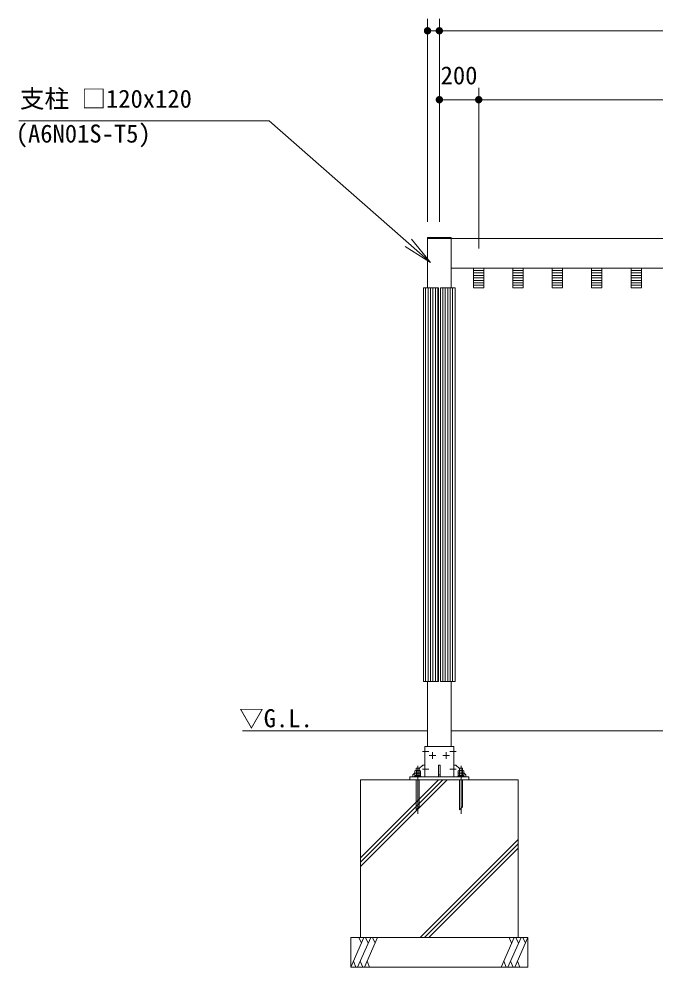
# Model space of a CAD drawing. Units: millimetres at full size, sheet at 1:50. Extents: x -1000 to 22000, y -750 to 15600.
# Drawn here: x 3518 to 6749, y 2484 to 7299 of the extents above; entities that cross this region are included whole.
import ezdxf
from ezdxf.enums import TextEntityAlignment as Align

# ---------------------------------------------------------------- set-up
doc = ezdxf.new("R2010")
doc.units = ezdxf.units.MM
doc.header["$LTSCALE"] = 50
for name, color, linetype, lineweight in [('D-STR', 1, 'Continuous', 13), ('D-STR-DIM', 7, 'Continuous', 13), ('D-STR-HTXT', 7, 'Continuous', 13)]:
    doc.layers.add(name, color=color, linetype=linetype, lineweight=lineweight)
doc.styles.add('ＭＳ ゴシック', font='')
doc.styles.get('ＭＳ ゴシック').set_extended_font_data('MS Gothic')

# ---------------------------------------------------------------- blocks, each defined once
blk = doc.blocks.new('filled_dot')
at = {"color": 0, "linetype": 'Continuous', "lineweight": -2, "const_width": 1.25}
blk.add_lwpolyline([(-0.625, 0, 1), (0.625, 0, 1)], format="xyb", close=True, dxfattribs=at)
blk = doc.blocks.new('open_arrow')
at = {"color": 0, "linetype": 'Continuous', "lineweight": -2}
blk.add_lwpolyline([(7.5, 1.25), (0, 0), (7.5, -1.25)], dxfattribs=at)

msp = doc.modelspace()

# ---------------------------------------------------------------- linework, layer by layer
at = {"layer": 'D-STR'}
for p, q in [((5593.5, 6189.39), (5593.5, 5934.39)), ((5593.5, 6189.39), (5713.5, 6189.39)), ((5593.5, 6184.39), (5713.5, 6184.39)), ((5713.5, 6189.39), (5713.5, 5934.39)), ((5713.5, 6184.39), (8593.5, 6184.39)), ((5713.5, 6034.39), (8593.5, 6034.39)), ((5827.25, 6034.39), (5827.25, 5934.39)), ((5879.75, 6034.39), (5827.25, 6034.39)), ((5827.25, 6034.38), (5879.75, 6034.38)), ((5827.25, 6021.88), (5879.75, 6021.88)), ((5879.75, 5934.39), (5879.75, 6034.39)), ((6027.25, 6034.39), (6027.25, 5934.39)), ((6079.75, 6034.39), (6027.25, 6034.39)), ((6027.25, 6034.38), (6079.75, 6034.38)), ((6027.25, 6021.88), (6079.75, 6021.88)), ((6079.75, 5934.39), (6079.75, 6034.39)), ((6227.25, 6034.39), (6227.25, 5934.39)), ((6279.75, 6034.39), (6227.25, 6034.39)), ((6227.25, 6034.38), (6279.75, 6034.38)), ((6227.25, 6021.88), (6279.75, 6021.88)), ((6279.75, 5934.39), (6279.75, 6034.39)), ((6427.25, 6034.39), (6427.25, 5934.39)), ((6479.75, 6034.39), (6427.25, 6034.39)), ((6427.25, 6034.38), (6479.75, 6034.38)), ((6427.25, 6021.88), (6479.75, 6021.88)), ((6479.75, 5934.39), (6479.75, 6034.39)), ((6627.25, 6034.39), (6627.25, 5934.39)), ((6679.75, 6034.39), (6627.25, 6034.39)), ((6627.25, 6034.38), (6679.75, 6034.38)), ((6627.25, 6021.88), (6679.75, 6021.88)), ((6679.75, 5934.39), (6679.75, 6034.39)), ((5827.25, 6009.38), (5879.75, 6009.38)), ((5827.25, 5996.88), (5879.75, 5996.88)), ((5827.25, 5984.38), (5879.75, 5984.38)), ((5827.25, 5971.88), (5879.75, 5971.88)), ((6027.25, 6009.38), (6079.75, 6009.38)), ((6027.25, 5996.88), (6079.75, 5996.88)), ((6027.25, 5984.38), (6079.75, 5984.38)), ((6027.25, 5971.88), (6079.75, 5971.88)), ((6227.25, 6009.38), (6279.75, 6009.38)), ((6227.25, 5996.88), (6279.75, 5996.88)), ((6227.25, 5984.38), (6279.75, 5984.38)), ((6227.25, 5971.88), (6279.75, 5971.88)), ((6427.25, 6009.38), (6479.75, 6009.38)), ((6427.25, 5996.88), (6479.75, 5996.88)), ((6427.25, 5984.38), (6479.75, 5984.38)), ((6427.25, 5971.88), (6479.75, 5971.88)), ((6627.25, 6009.38), (6679.75, 6009.38)), ((6627.25, 5996.88), (6679.75, 5996.88)), ((6627.25, 5984.38), (6679.75, 5984.38)), ((6627.25, 5971.88), (6679.75, 5971.88)), ((5573.5, 3934.39), (5573.5, 5934.39)), ((5648.5, 5934.39), (5573.5, 5934.39)), ((5583.5, 3934.39), (5583.5, 5934.39)), ((5596, 3934.39), (5596, 5934.39)), ((5608.5, 3934.39), (5608.5, 5934.39)), ((5621, 3934.39), (5621, 5934.39)), ((5633.5, 3934.39), (5633.5, 5934.39)), ((5646, 3934.39), (5646, 5934.39)), ((5648.5, 3934.39), (5648.5, 5934.39)), ((5658.5, 3934.39), (5658.5, 5934.39)), ((5658.5, 5934.39), (5733.5, 5934.39)), ((5671, 3934.39), (5671, 5934.39)), ((5683.5, 3934.39), (5683.5, 5934.39)), ((5696, 3934.39), (5696, 5934.39)), ((5708.5, 3934.39), (5708.5, 5934.39)), ((5721, 3934.39), (5721, 5934.39)), ((5733.5, 3934.39), (5733.5, 5934.39)), ((5733.5, 3934.39), (5733.5, 5934.39)), ((5827.25, 5959.38), (5879.75, 5959.38)), ((5827.25, 5946.88), (5879.75, 5946.88)), ((5827.25, 5934.39), (5879.75, 5934.39)), ((6027.25, 5959.38), (6079.75, 5959.38)), ((6027.25, 5946.88), (6079.75, 5946.88)), ((6027.25, 5934.39), (6079.75, 5934.39)), ((6227.25, 5959.38), (6279.75, 5959.38)), ((6227.25, 5946.88), (6279.75, 5946.88)), ((6227.25, 5934.39), (6279.75, 5934.39)), ((6427.25, 5959.38), (6479.75, 5959.38)), ((6427.25, 5946.88), (6479.75, 5946.88)), ((6427.25, 5934.39), (6479.75, 5934.39)), ((6627.25, 5959.38), (6679.75, 5959.38)), ((6627.25, 5946.88), (6679.75, 5946.88)), ((6627.25, 5934.39), (6679.75, 5934.39)), ((5648.5, 3934.39), (5573.5, 3934.39)), ((5593.5, 3934.39), (5593.5, 3604.39)), ((5733.5, 3934.39), (5658.5, 3934.39)), ((5713.5, 3934.39), (5713.5, 3604.39)), ((4653.5, 3684.39), (5593.5, 3684.39)), ((5713.5, 3684.39), (8593.5, 3684.39)), ((5568.57, 3579.39), (5600.35, 3579.39)), ((5579.5, 3450.39), (5579.5, 3604.39)), ((5579.5, 3604.39), (5727.5, 3604.39)), ((5618.5, 3576.39), (5618.5, 3542.39)), ((5688.5, 3576.39), (5688.5, 3542.39)), ((5738.43, 3579.39), (5706.65, 3579.39)), ((5727.5, 3450.39), (5727.5, 3604.39)), ((5601.5, 3559.39), (5635.5, 3559.39)), ((5705.5, 3559.39), (5671.5, 3559.39)), ((5519.5, 3460.39), (5529.65, 3470.54)), ((5529.65, 3480.49), (5533.11, 3482.49)), ((5529.65, 3480.49), (5529.65, 3469.49)), ((5529.65, 3467.49), (5533.11, 3469.49)), ((5557.35, 3469.49), (5529.65, 3469.49)), ((5529.65, 3467.49), (5529.65, 3456.49)), ((5553.89, 3482.49), (5533.11, 3482.49)), ((5553.89, 3469.49), (5533.11, 3469.49)), ((5536.57, 3480.49), (5534.58, 3482.49)), ((5536.57, 3467.49), (5534.58, 3469.49)), ((5535.5, 3492.39), (5537.5, 3494.39)), ((5535.5, 3482.49), (5535.5, 3492.39)), ((5536.57, 3480.49), (5539.75, 3482.49)), ((5536.57, 3469.49), (5536.57, 3480.49)), ((5536.57, 3467.49), (5539.75, 3469.49)), ((5536.57, 3456.49), (5536.57, 3467.49)), ((5549.5, 3494.39), (5537.5, 3494.39)), ((5543.5, 3262.61), (5543.5, 3506.57)), ((5550.42, 3480.49), (5547.25, 3482.49)), ((5550.42, 3467.49), (5547.25, 3469.49)), ((5551.5, 3492.39), (5549.5, 3494.39)), ((5550.42, 3480.49), (5552.42, 3482.49)), ((5550.42, 3469.49), (5550.42, 3480.49)), ((5550.42, 3467.49), (5552.42, 3469.49)), ((5550.42, 3456.49), (5550.42, 3467.49)), ((5551.5, 3492.39), (5569.5, 3510.39)), ((5551.5, 3492.39), (5551.5, 3482.49)), ((5557.35, 3480.49), (5553.89, 3482.49)), ((5557.35, 3467.49), (5553.89, 3469.49)), ((5557.35, 3469.49), (5557.35, 3480.49)), ((5557.35, 3456.49), (5557.35, 3467.49)), ((5568.57, 3489.39), (5600.35, 3489.39)), ((5569.5, 3510.39), (5579.5, 3510.39)), ((5649, 3450.39), (5649, 3510.39)), ((5649, 3510.39), (5658, 3510.39)), ((5658, 3510.39), (5658, 3450.39)), ((5738.43, 3489.39), (5706.65, 3489.39)), ((5737.5, 3510.39), (5727.5, 3510.39)), ((5755.5, 3492.39), (5737.5, 3510.39)), ((5749.65, 3480.49), (5753.11, 3482.49)), ((5749.65, 3480.49), (5749.65, 3469.49)), ((5749.65, 3467.49), (5753.11, 3469.49)), ((5777.35, 3469.49), (5749.65, 3469.49)), ((5749.65, 3467.49), (5749.65, 3456.49)), ((5773.89, 3482.49), (5753.11, 3482.49)), ((5773.89, 3469.49), (5753.11, 3469.49)), ((5756.57, 3480.49), (5754.58, 3482.49)), ((5756.57, 3467.49), (5754.58, 3469.49)), ((5755.5, 3492.39), (5757.5, 3494.39)), ((5755.5, 3482.49), (5755.5, 3492.39)), ((5756.57, 3480.49), (5759.75, 3482.49)), ((5756.57, 3469.49), (5756.57, 3480.49)), ((5756.57, 3467.49), (5759.75, 3469.49)), ((5756.57, 3456.49), (5756.57, 3467.49)), ((5769.5, 3494.39), (5757.5, 3494.39)), ((5763.5, 3262.61), (5763.5, 3506.57)), ((5770.42, 3480.49), (5767.25, 3482.49)), ((5770.42, 3467.49), (5767.25, 3469.49)), ((5771.5, 3492.39), (5769.5, 3494.39)), ((5770.42, 3480.49), (5772.42, 3482.49)), ((5770.42, 3469.49), (5770.42, 3480.49)), ((5770.42, 3467.49), (5772.42, 3469.49)), ((5770.42, 3456.49), (5770.42, 3467.49)), ((5771.5, 3492.39), (5771.5, 3482.49)), ((5777.35, 3480.49), (5773.89, 3482.49)), ((5777.35, 3467.49), (5773.89, 3469.49)), ((5777.35, 3469.49), (5777.35, 3480.49)), ((5787.5, 3460.39), (5777.35, 3470.54)), ((5777.35, 3456.49), (5777.35, 3467.49)), ((5253.5, 3434.39), (5253.5, 2634.39)), ((6053.5, 3434.39), (5253.5, 3434.39)), ((5253.5, 3039.23), (5648.66, 3434.39)), ((5253.5, 3017.13), (5670.75, 3434.39)), ((5253.5, 2995.04), (5692.85, 3434.39)), ((5503.5, 3450.39), (5503.5, 3434.39)), ((5803.5, 3450.39), (5503.5, 3450.39)), ((5503.5, 3434.39), (5803.5, 3434.39)), ((5519.5, 3450.39), (5519.5, 3460.39)), ((5527.5, 3452.99), (5527.5, 3450.39)), ((5559.5, 3452.99), (5527.5, 3452.99)), ((5527.5, 3450.39), (5559.5, 3450.39)), ((5529.08, 3456.49), (5557.92, 3456.49)), ((5529.08, 3452.99), (5529.08, 3456.49)), ((5535.5, 3282.39), (5535.5, 3434.39)), ((5543.5, 3452.99), (5540, 3456.49)), ((5543.5, 3456.49), (5547, 3452.99)), ((5551.5, 3298.39), (5551.5, 3434.39)), ((5557.92, 3456.49), (5557.92, 3452.99)), ((5559.5, 3450.39), (5559.5, 3452.99)), ((5612, 3450.39), (5597, 3450.39)), ((5649, 3460.39), (5658, 3460.39)), ((5779.5, 3452.99), (5747.5, 3452.99)), ((5747.5, 3452.99), (5747.5, 3450.39)), ((5747.5, 3450.39), (5779.5, 3450.39)), ((5749.08, 3456.49), (5777.92, 3456.49)), ((5749.08, 3452.99), (5749.08, 3456.49)), ((5755.5, 3282.39), (5755.5, 3434.39)), ((5763.5, 3452.99), (5760, 3456.49)), ((5763.5, 3456.49), (5767, 3452.99)), ((5771.5, 3298.39), (5771.5, 3434.39)), ((5777.92, 3456.49), (5777.92, 3452.99)), ((5779.5, 3450.39), (5779.5, 3452.99)), ((5787.5, 3450.39), (5787.5, 3460.39)), ((5803.5, 3434.39), (5803.5, 3450.39)), ((6053.5, 2634.39), (6053.5, 3434.39)), ((5535.5, 3282.39), (5551.5, 3298.39)), ((5755.5, 3282.39), (5771.5, 3298.39)), ((5555.76, 2634.39), (6053.5, 3132.13)), ((5577.86, 2634.39), (6053.5, 3110.03)), ((5599.96, 2634.39), (6053.5, 3087.93)), ((6103.5, 2634.39), (5203.5, 2634.39)), ((5203.5, 2634.39), (5203.5, 2484.39)), ((5203.5, 2484.39), (5270.31, 2634.39)), ((5238.27, 2484.39), (5305.08, 2634.39)), ((5257.18, 2604.89), (5244.04, 2634.39)), ((5273.04, 2484.39), (5339.85, 2634.39)), ((5291.95, 2604.89), (5278.81, 2634.39)), ((5326.72, 2604.89), (5313.58, 2634.39)), ((5967.15, 2484.39), (6033.96, 2634.39)), ((6001.92, 2484.39), (6068.73, 2634.39)), ((6020.82, 2604.89), (6007.68, 2634.39)), ((6036.69, 2484.39), (6103.5, 2634.39)), ((6055.59, 2604.89), (6042.46, 2634.39)), ((6090.36, 2604.89), (6077.23, 2634.39)), ((6103.5, 2634.39), (6103.5, 2484.39)), ((5216.64, 2513.88), (5229.77, 2484.39)), ((5251.41, 2513.88), (5264.54, 2484.39)), ((5286.18, 2513.88), (5299.31, 2484.39)), ((5980.28, 2513.88), (5993.42, 2484.39)), ((6015.05, 2513.88), (6028.19, 2484.39)), ((6049.82, 2513.88), (6062.96, 2484.39)), ((6103.5, 2484.39), (5203.5, 2484.39))]:
    msp.add_line(p, q, dxfattribs=at)
at = {"layer": 'D-STR-DIM'}
for p, q in [((5593.5, 6269.39), (5593.5, 7299.39)), ((5653.5, 6269.39), (5653.5, 7299.39)), ((5653.5, 6269.39), (5653.5, 7299.39)), ((5593.5, 7239.39), (5653.5, 7239.39)), ((5653.5, 7239.39), (8653.5, 7239.39)), ((5653.5, 6269.39), (5653.5, 6949.39)), ((5853.5, 6133.26), (5853.5, 6949.39)), ((5853.5, 6133.26), (5853.5, 6949.39)), ((5653.5, 6889.39), (5853.5, 6889.39)), ((5853.5, 6889.39), (8453.5, 6889.39))]:
    msp.add_line(p, q, dxfattribs=at)
at = {"layer": 'D-STR-HTXT'}
msp.add_lwpolyline([(5608.21, 6063.05), (4789.01, 6781.81), (4639.01, 6781.81), (3517.81, 6781.81)], dxfattribs=at)

# ---------------------------------------------------------------- block references
at = {"layer": 'D-STR-DIM', "xscale": 15, "yscale": 15}
for p in [(5593.5, 7239.39), (5653.5, 7239.39), (5653.5, 6889.39), (5853.5, 6889.39)]:
    msp.add_blockref('filled_dot', p, dxfattribs=at)
at = {"layer": 'D-STR-DIM', "xscale": 15, "yscale": 15, "rotation": 180}
for p in [(5653.5, 7239.39), (5853.5, 6889.39)]:
    msp.add_blockref('filled_dot', p, dxfattribs=at)
at = {"layer": 'D-STR-HTXT', "xscale": 20, "yscale": 20, "rotation": 138.7}
msp.add_blockref('open_arrow', (5608.21, 6063.05), dxfattribs=at)

# ---------------------------------------------------------------- texts
at = {"layer": 'D-STR-DIM', "style": 'ＭＳ ゴシック'}
msp.add_text('200', height=91.64, dxfattribs=at).set_placement((5753.5, 7058.78), align=Align.TOP_CENTER)
at = {"layer": 'D-STR-HTXT', "style": 'ＭＳ ゴシック'}
for s, p in [('支柱 □120x120', (3522.64, 6940.26)), ('(A6N01S-T5)', (3501.45, 6763.17)), ('▽G.L.', (4636.32, 3793.68))]:
    msp.add_text(s, height=91.64, dxfattribs=at).set_placement(p, align=Align.TOP_LEFT)

doc.saveas('drawing.dxf')
